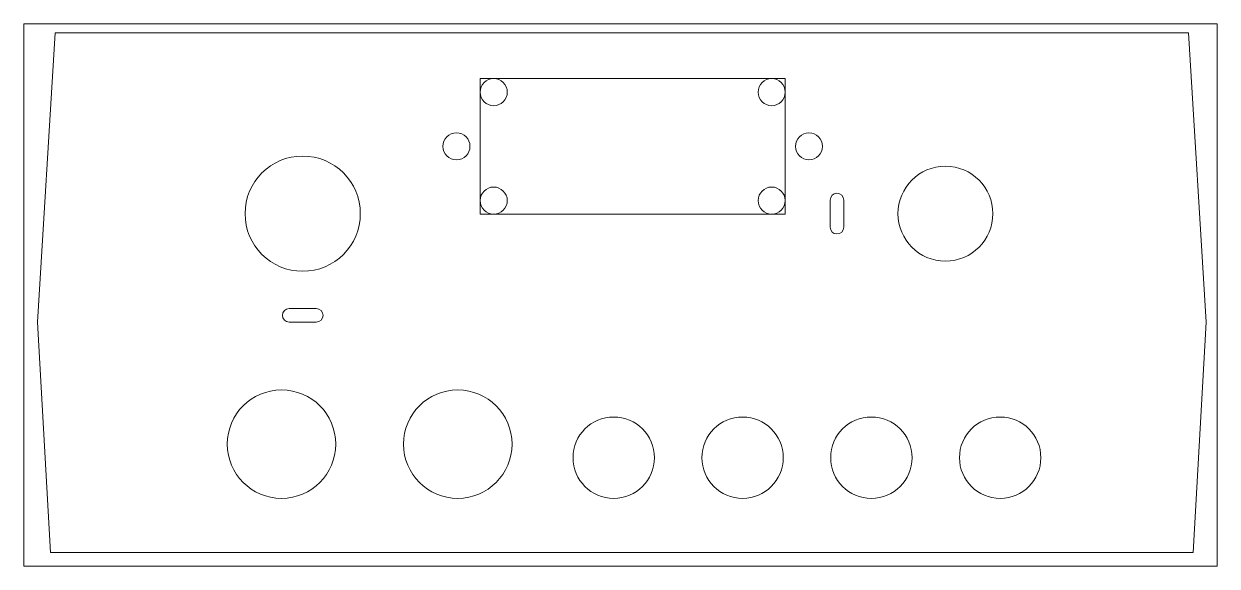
# Paper-space layout 'Layout_label' of a CAD drawing. Header units: millimetres. Extents: x 8.7 to 96.7, y 101.7 to 141.7.
# The model-space entities are those that its viewports show. They can reach past a viewport. Long polylines and large blocks are cut down to what shows.
import ezdxf

# ---------------------------------------------------------------- set-up
doc = ezdxf.new("R2010")
doc.units = ezdxf.units.MM
doc.linetypes.add('ACAD_ISO03W100', pattern=[30, 12, -18])
doc.layers.add('0 ... Viewports', color=3, linetype='ACAD_ISO03W100', lineweight=13, plot=False)
doc.layers.add('1.0.Shape ... 1.0.1.Front', color=18, linetype='Continuous', lineweight=13, true_color=0x000000)
doc.layers.add('1.0.Shape ... 1.0.1.Front ... NoLabel', color=18, linetype='Continuous', lineweight=13, true_color=0x000000)

msp = doc.modelspace()

# ---------------------------------------------------------------- linework, layer by layer
at = {"layer": '1.0.Shape ... 1.0.1.Front'}
for p, q in [((55.15, 34.964), (32.65, 34.964)), ((32.65, 34.964), (32.65, 24.964)), ((55.15, 24.964), (55.15, 34.964)), ((32.65, 24.964), (55.15, 24.964))]:
    msp.add_line(p, q, dxfattribs=at)
msp.add_lwpolyline([(0, 17), (1.3, 38.35), (84.9, 38.35), (86.2, 17), (85.225, 0), (0.975, 0)], close=True, dxfattribs=at)
for centre, radius in [((30.9, 29.964), 1), ((56.9, 29.964), 1), ((19.563, 25), 4.25), ((66.963, 25), 3.5), ((18, 8), 4), ((31, 8), 4), ((42.5, 7), 3), ((52, 7), 3), ((61.5, 7), 3), ((71, 7), 3)]:
    msp.add_circle(centre, radius, dxfattribs=at)
at = {"layer": '1.0.Shape ... 1.0.1.Front ... NoLabel'}
for p, q in [((20.563, 18), (18.563, 18)), ((18.563, 17), (20.563, 17))]:
    msp.add_line(p, q, dxfattribs=at)
msp.add_lwpolyline([(59.463, 26, 1), (58.463, 26), (58.463, 24, 1), (59.463, 24)], format="xyb", close=True, dxfattribs=at)
for centre in [(33.65, 33.964), (54.15, 33.964), (33.65, 25.964), (54.15, 25.964)]:
    msp.add_circle(centre, 1, dxfattribs=at)
for centre, start, end in [((18.563, 17.5), 90, 270), ((20.563, 17.5), 270, 90)]:
    msp.add_arc(centre, 0.5, start, end, dxfattribs=at)

psp = doc.layouts.new('Layout_label')

# ---------------------------------------------------------------- viewports
at = {"layer": '0 ... Viewports'}
psp.add_viewport(center=(52.706, 121.703), size=(88, 40), view_center_point=(43, 19), view_height=40, dxfattribs=at)

doc.saveas('drawing.dxf')
